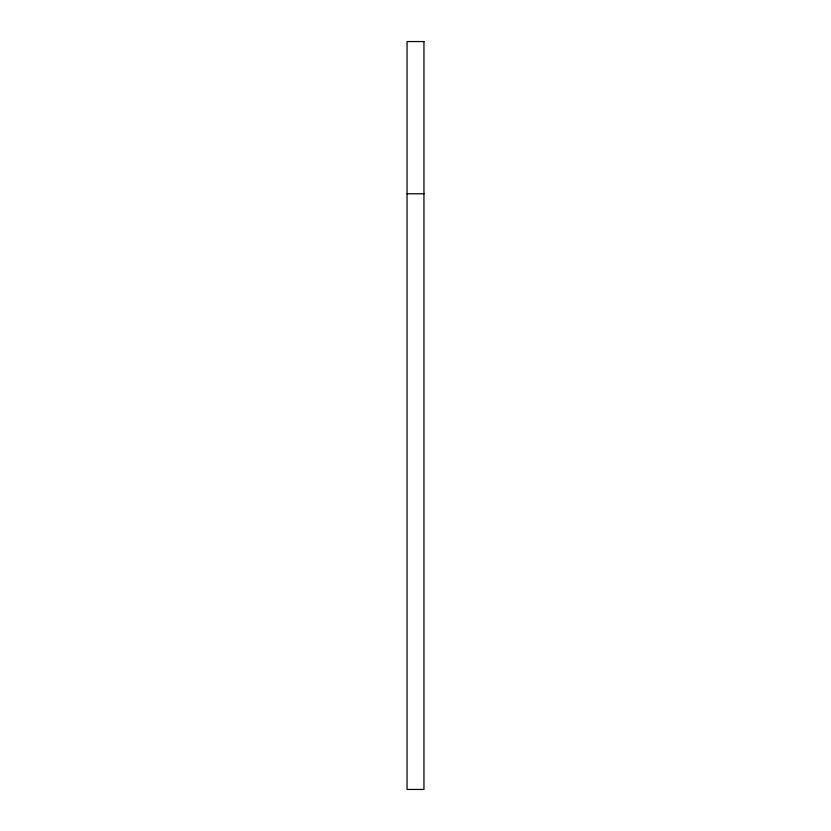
<?xml version="1.0" encoding="UTF-8"?>
<svg xmlns="http://www.w3.org/2000/svg" width="831" height="831" viewBox="0 0 831 831"><rect width="100%" height="100%" fill="white"/><g stroke="black" fill="none" stroke-linecap="round" stroke-linejoin="round"><path stroke-width="1.25" d="M407.045 193.768L423.955 193.768M423.955 41.55L407.045 41.55L407.045 789.45L423.955 789.45L423.955 41.55"/></g></svg>
